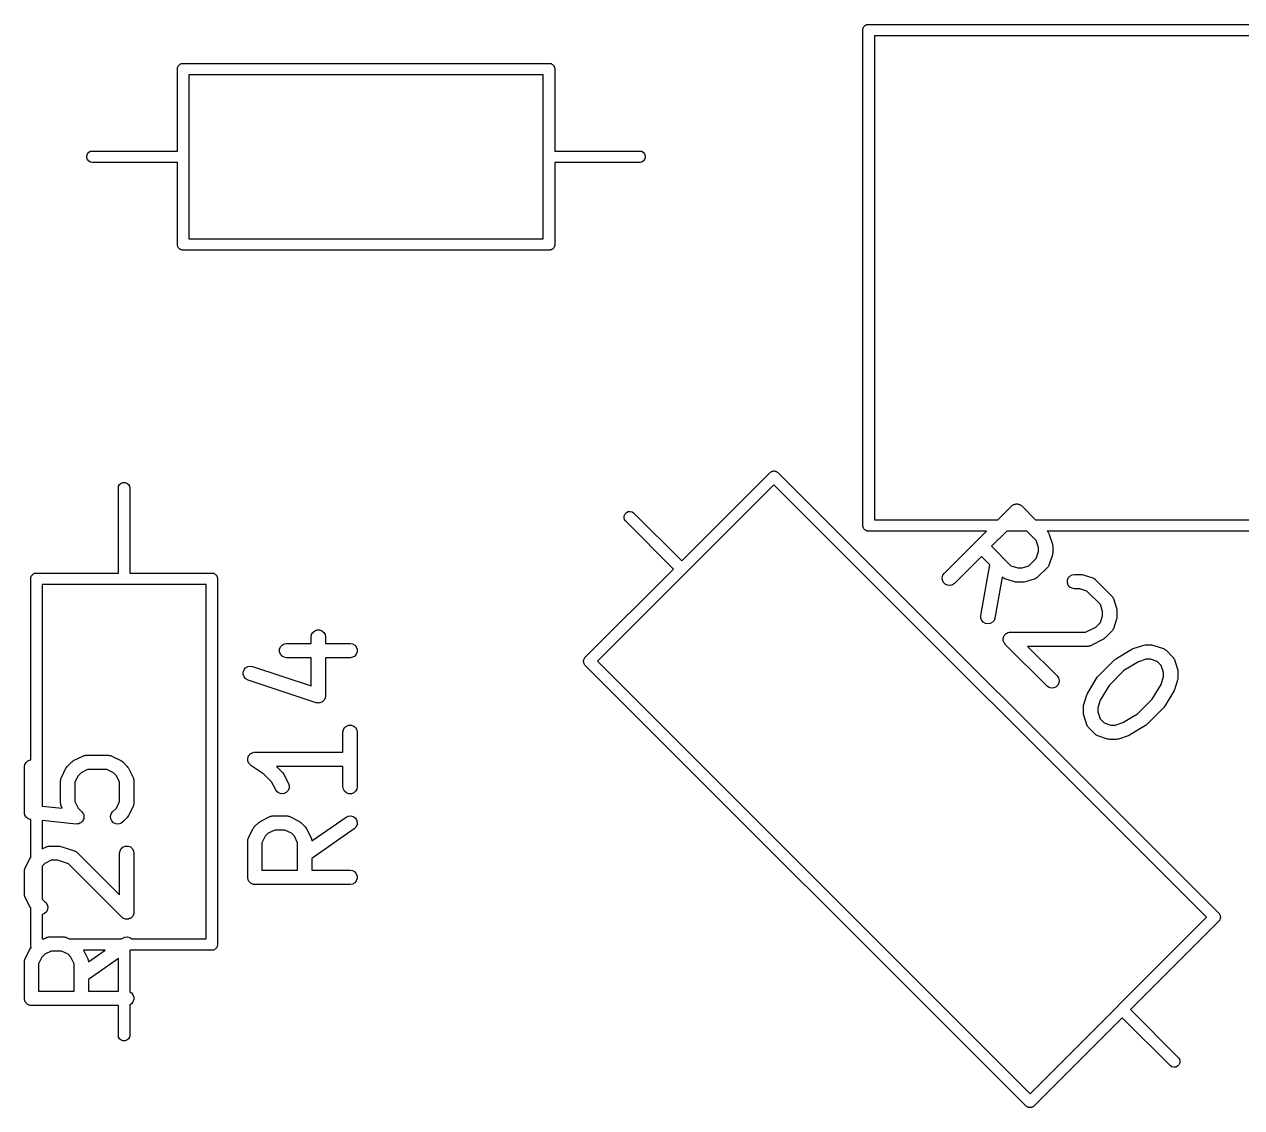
# Model space of a CAD drawing. Extents: x 18.9 to 106.1, y -88.7 to -15.4.
# Drawn here: x 40.61 to 53.38, y -79.83 to -68.46 of the extents above; entities that cross this region are included whole.
import ezdxf

# ---------------------------------------------------------------- set-up
doc = ezdxf.new("R2010")
doc.units = 0
doc.header["$MEASUREMENT"] = 0
doc.layers.add('BLACK', color=7, linetype='CONTINUOUS')

msp = doc.modelspace()

# ---------------------------------------------------------------- linework, layer by layer
at = {"layer": 'BLACK', "linetype": 'CONTINUOUS'}
for p, q in [((49.4274, -68.4774), (49.4308, -68.4733)), ((49.4308, -68.4733), (49.4355, -68.4707)), ((49.4355, -68.4707), (49.4395, -68.4672)), ((49.4395, -68.4672), (49.4445, -68.4654)), ((49.4445, -68.4654), (49.4492, -68.4627)), ((49.4492, -68.4627), (49.4544, -68.4618)), ((49.4544, -68.4618), (49.4594, -68.46)), ((49.4594, -68.46), (49.4647, -68.46)), ((49.4647, -68.46), (49.4648, -68.46)), ((49.4648, -68.46), (54.6152, -68.46)), ((49.41, -68.5094), (49.4118, -68.5044)), ((49.41, -68.5147), (49.41, -68.5094)), ((49.41, -68.5148), (49.41, -68.5147)), ((49.41, -73.7094), (49.41, -68.5148)), ((49.4118, -68.5044), (49.4127, -68.4992)), ((49.4127, -68.4992), (49.4154, -68.4945)), ((49.4154, -68.4945), (49.4172, -68.4895)), ((49.4172, -68.4895), (49.4207, -68.4855)), ((49.4207, -68.4855), (49.4233, -68.4808)), ((49.4233, -68.4808), (49.4274, -68.4774)), ((49.53, -68.58), (49.53, -73.66)), ((54.55, -68.58), (49.53, -68.58)), ((42.216, -68.9194), (42.2178, -68.9144)), ((42.216, -68.9247), (42.216, -68.9194)), ((42.216, -68.9248), (42.216, -68.9247)), ((42.216, -69.79), (42.216, -68.9248)), ((42.2178, -68.9144), (42.2187, -68.9092)), ((42.2187, -68.9092), (42.2214, -68.9045)), ((42.2214, -68.9045), (42.2232, -68.8995)), ((42.2232, -68.8995), (42.2267, -68.8955)), ((42.2267, -68.8955), (42.2293, -68.8908)), ((42.2293, -68.8908), (42.2334, -68.8874)), ((42.2334, -68.8874), (42.2368, -68.8833)), ((42.2368, -68.8833), (42.2415, -68.8807)), ((42.2415, -68.8807), (42.2455, -68.8772)), ((42.2455, -68.8772), (42.2505, -68.8754)), ((42.2505, -68.8754), (42.2552, -68.8727)), ((42.2552, -68.8727), (42.2604, -68.8718)), ((42.2604, -68.8718), (42.2654, -68.87)), ((42.2654, -68.87), (42.2707, -68.87)), ((42.2707, -68.87), (42.2708, -68.87)), ((42.2708, -68.87), (46.1212, -68.87)), ((46.1212, -68.87), (46.1213, -68.87)), ((46.1213, -68.87), (46.1266, -68.87)), ((46.1266, -68.87), (46.1316, -68.8718)), ((46.1316, -68.8718), (46.1368, -68.8727)), ((46.1368, -68.8727), (46.1415, -68.8754)), ((46.1415, -68.8754), (46.1465, -68.8772)), ((46.1465, -68.8772), (46.1505, -68.8807)), ((46.1505, -68.8807), (46.1552, -68.8833)), ((46.1552, -68.8833), (46.1586, -68.8874)), ((46.1586, -68.8874), (46.1627, -68.8908)), ((46.1627, -68.8908), (46.1653, -68.8955)), ((46.1653, -68.8955), (46.1688, -68.8995)), ((46.1688, -68.8995), (46.1706, -68.9045)), ((46.1706, -68.9045), (46.1733, -68.9092)), ((46.1733, -68.9092), (46.1742, -68.9144)), ((46.1742, -68.9144), (46.176, -68.9194)), ((46.176, -68.9194), (46.176, -68.9247)), ((46.176, -68.9247), (46.176, -68.9248)), ((46.176, -68.9248), (46.176, -69.79)), ((42.336, -68.99), (42.336, -70.71)), ((46.056, -68.99), (42.336, -68.99)), ((46.056, -70.71), (46.056, -68.99)), ((41.266, -69.8394), (41.2732, -69.8195)), ((41.266, -69.8606), (41.266, -69.8394)), ((41.2732, -69.8805), (41.266, -69.8606)), ((41.2732, -69.8195), (41.2868, -69.8033)), ((41.2868, -69.8967), (41.2732, -69.8805)), ((41.2868, -69.8033), (41.3052, -69.7927)), ((41.3052, -69.7927), (41.3208, -69.79)), ((41.3208, -69.79), (42.216, -69.79)), ((46.176, -69.79), (47.0712, -69.79)), ((47.0712, -69.79), (47.0868, -69.7927)), ((47.0868, -69.7927), (47.1052, -69.8033)), ((47.1052, -69.8033), (47.1188, -69.8195)), ((47.1188, -69.8805), (47.1052, -69.8967)), ((47.1188, -69.8195), (47.126, -69.8394)), ((47.126, -69.8606), (47.1188, -69.8805)), ((47.126, -69.8394), (47.126, -69.8606)), ((41.3052, -69.9073), (41.2868, -69.8967)), ((41.3208, -69.91), (41.3052, -69.9073)), ((42.216, -69.91), (41.3208, -69.91)), ((42.216, -70.7806), (42.216, -69.91)), ((47.0712, -69.91), (46.176, -69.91)), ((46.176, -69.91), (46.176, -70.7752)), ((47.0868, -69.9073), (47.0712, -69.91)), ((47.1052, -69.8967), (47.0868, -69.9073)), ((42.336, -70.71), (46.056, -70.71)), ((42.2178, -70.7856), (42.216, -70.7806)), ((42.2188, -70.7908), (42.2178, -70.7856)), ((42.2214, -70.7955), (42.2188, -70.7908)), ((42.2232, -70.8005), (42.2214, -70.7955)), ((42.2267, -70.8045), (42.2232, -70.8005)), ((42.2293, -70.8092), (42.2267, -70.8045)), ((42.2334, -70.8126), (42.2293, -70.8092)), ((42.2368, -70.8167), (42.2334, -70.8126)), ((42.2415, -70.8193), (42.2368, -70.8167)), ((42.2455, -70.8228), (42.2415, -70.8193)), ((42.2505, -70.8246), (42.2455, -70.8228)), ((42.2552, -70.8273), (42.2505, -70.8246)), ((42.2604, -70.8282), (42.2552, -70.8273)), ((42.2654, -70.83), (42.2604, -70.8282)), ((42.2707, -70.83), (42.2654, -70.83)), ((42.2708, -70.83), (42.2707, -70.83)), ((46.1212, -70.83), (42.2708, -70.83)), ((46.1213, -70.83), (46.1212, -70.83)), ((46.1266, -70.83), (46.1213, -70.83)), ((46.1316, -70.8282), (46.1266, -70.83)), ((46.1368, -70.8273), (46.1316, -70.8282)), ((46.1415, -70.8246), (46.1368, -70.8273)), ((46.1465, -70.8228), (46.1415, -70.8246)), ((46.1505, -70.8193), (46.1465, -70.8228)), ((46.1552, -70.8167), (46.1505, -70.8193)), ((46.1586, -70.8126), (46.1552, -70.8167)), ((46.1627, -70.8092), (46.1586, -70.8126)), ((46.1653, -70.8045), (46.1627, -70.8092)), ((46.1688, -70.8005), (46.1653, -70.8045)), ((46.1706, -70.7955), (46.1688, -70.8005)), ((46.1733, -70.7908), (46.1706, -70.7955)), ((46.1742, -70.7856), (46.1733, -70.7908)), ((46.176, -70.7806), (46.1742, -70.7856)), ((46.176, -70.7752), (46.176, -70.7753)), ((46.176, -70.7753), (46.176, -70.7806)), ((47.5079, -74.093), (48.4379, -73.163)), ((48.4379, -73.163), (48.4417, -73.1592)), ((48.4379, -73.163), (48.4379, -73.163)), ((48.4417, -73.1592), (48.4465, -73.157)), ((48.4465, -73.157), (48.4509, -73.1539)), ((48.4509, -73.1539), (48.456, -73.1525)), ((48.456, -73.1525), (48.4608, -73.1503)), ((48.4608, -73.1503), (48.4661, -73.1498)), ((48.4661, -73.1498), (48.4713, -73.1484)), ((48.4713, -73.1484), (48.4766, -73.1489)), ((48.4766, -73.1489), (48.4819, -73.1484)), ((48.4819, -73.1484), (48.4871, -73.1498)), ((48.4871, -73.1498), (48.4924, -73.1503)), ((48.4924, -73.1503), (48.4972, -73.1525)), ((48.4972, -73.1525), (48.5023, -73.1539)), ((48.5023, -73.1539), (48.5067, -73.157)), ((48.5067, -73.157), (48.5115, -73.1592)), ((48.5115, -73.1592), (48.5153, -73.163)), ((48.5153, -73.163), (53.1472, -77.7949)), ((41.596, -73.3248), (41.5987, -73.3092)), ((41.596, -74.22), (41.596, -73.3248)), ((41.5987, -73.3092), (41.6093, -73.2908)), ((41.6093, -73.2908), (41.6255, -73.2772)), ((41.6255, -73.2772), (41.6454, -73.27)), ((41.6454, -73.27), (41.6666, -73.27)), ((41.6666, -73.27), (41.6865, -73.2772)), ((41.6865, -73.2772), (41.7027, -73.2908)), ((41.7027, -73.2908), (41.7133, -73.3092)), ((41.7133, -73.3092), (41.716, -73.3248)), ((41.716, -73.3248), (41.716, -74.22)), ((48.4766, -73.294), (46.624, -75.1466)), ((53.0162, -77.8336), (48.4766, -73.294)), ((46.9135, -73.5984), (46.9284, -73.5835)), ((46.9284, -73.5835), (46.9476, -73.5745)), ((46.9476, -73.5745), (46.9687, -73.5727)), ((46.9687, -73.5727), (46.9891, -73.5782)), ((46.9891, -73.5782), (47.0021, -73.5873)), ((50.8269, -73.66), (50.9715, -73.5154)), ((50.9715, -73.5154), (50.9769, -73.5116)), ((50.9769, -73.5116), (50.9815, -73.507)), ((50.9815, -73.507), (50.9875, -73.5042)), ((50.9875, -73.5042), (50.9928, -73.5004)), ((50.9928, -73.5004), (50.9992, -73.4987)), ((50.9992, -73.4987), (51.0051, -73.496)), ((51.0051, -73.496), (51.0117, -73.4954)), ((51.0117, -73.4954), (51.018, -73.4937)), ((51.018, -73.4937), (51.0245, -73.4943)), ((51.0245, -73.4943), (51.0311, -73.4937)), ((51.0311, -73.4937), (51.0374, -73.4954)), ((51.0374, -73.4954), (51.044, -73.496)), ((51.044, -73.496), (51.0499, -73.4987)), ((51.0499, -73.4987), (51.0562, -73.5004)), ((51.0562, -73.5004), (51.0616, -73.5042)), ((51.0616, -73.5042), (51.0676, -73.507)), ((51.0676, -73.507), (51.0722, -73.5116)), ((51.0722, -73.5116), (51.0776, -73.5154)), ((51.0776, -73.5154), (51.2222, -73.66)), ((46.9027, -73.6387), (46.9045, -73.6176)), ((46.9082, -73.6591), (46.9027, -73.6387)), ((46.9045, -73.6176), (46.9135, -73.5984)), ((46.9173, -73.6721), (46.9082, -73.6591)), ((47.423, -74.1779), (46.9173, -73.6721)), ((47.0021, -73.5873), (47.5079, -74.093)), ((49.41, -73.7306), (49.41, -73.7094)), ((49.53, -73.66), (50.8269, -73.66)), ((51.2222, -73.66), (57.15, -73.66)), ((49.4118, -73.7356), (49.41, -73.7306)), ((49.4127, -73.7408), (49.4118, -73.7356)), ((49.4154, -73.7454), (49.4127, -73.7408)), ((49.4172, -73.7505), (49.4154, -73.7454)), ((49.4207, -73.7545), (49.4172, -73.7505)), ((49.4233, -73.7592), (49.4207, -73.7545)), ((49.4274, -73.7626), (49.4233, -73.7592)), ((49.4308, -73.7667), (49.4274, -73.7626)), ((49.4355, -73.7693), (49.4308, -73.7667)), ((49.4395, -73.7728), (49.4355, -73.7693)), ((49.4445, -73.7746), (49.4395, -73.7728)), ((49.4492, -73.7773), (49.4445, -73.7746)), ((49.4544, -73.7782), (49.4492, -73.7773)), ((49.4594, -73.78), (49.4544, -73.7782)), ((49.4647, -73.78), (49.4594, -73.78)), ((49.4648, -73.78), (49.4647, -73.78)), ((50.7069, -73.78), (49.4648, -73.78)), ((50.2644, -74.2225), (50.7069, -73.78)), ((50.919, -73.78), (50.7602, -73.9388)), ((51.1301, -73.78), (50.919, -73.78)), ((51.2284, -73.8783), (51.1301, -73.78)), ((57.2152, -73.78), (51.3422, -73.78)), ((51.3422, -73.78), (51.3469, -73.7847)), ((51.3469, -73.7847), (51.3494, -73.7883)), ((51.3494, -73.7883), (51.3527, -73.7912)), ((51.3527, -73.7912), (51.3568, -73.7989)), ((51.3568, -73.7989), (51.3619, -73.8061)), ((51.3619, -73.8061), (51.363, -73.8103)), ((51.363, -73.8103), (51.3651, -73.8141)), ((51.3651, -73.8141), (51.3987, -73.9151)), ((50.7602, -73.9388), (50.964, -74.1426)), ((51.2526, -73.951), (51.2284, -73.8783)), ((51.2526, -73.994), (51.2526, -73.951)), ((51.3987, -73.9151), (51.4005, -73.927)), ((51.4005, -73.927), (51.4026, -73.9388)), ((51.4026, -73.9388), (51.4026, -74.0061)), ((50.6542, -74.0449), (50.3705, -74.3285)), ((50.7419, -74.1326), (50.6542, -74.0449)), ((51.1524, -74.1426), (51.2284, -74.0666)), ((51.2284, -74.0666), (51.2526, -73.994)), ((51.3987, -74.0299), (51.3651, -74.1309)), ((51.4005, -74.018), (51.3987, -74.0299)), ((51.4026, -74.0061), (51.4005, -74.018)), ((40.7105, -74.2254), (40.7152, -74.2227)), ((40.7152, -74.2227), (40.7204, -74.2218)), ((40.7204, -74.2218), (40.7254, -74.22)), ((40.7254, -74.22), (40.7307, -74.22)), ((40.7307, -74.22), (40.7308, -74.22)), ((40.7308, -74.22), (41.596, -74.22)), ((41.716, -74.22), (42.5812, -74.22)), ((42.5812, -74.22), (42.5813, -74.22)), ((42.5813, -74.22), (42.5866, -74.22)), ((42.5866, -74.22), (42.5916, -74.2218)), ((42.5916, -74.2218), (42.5968, -74.2227)), ((42.5968, -74.2227), (42.6015, -74.2254)), ((46.493, -75.1079), (47.423, -74.1779)), ((50.2495, -74.2438), (50.2644, -74.2225)), ((50.6476, -74.6665), (50.7419, -74.1326)), ((50.964, -74.1426), (51.0367, -74.1668)), ((51.0367, -74.1668), (51.0797, -74.1668)), ((51.0797, -74.1668), (51.1524, -74.1426)), ((51.3469, -74.1602), (51.2459, -74.2612)), ((51.3494, -74.1566), (51.3469, -74.1602)), ((51.3527, -74.1538), (51.3494, -74.1566)), ((51.3568, -74.1461), (51.3527, -74.1538)), ((51.3619, -74.1388), (51.3568, -74.1461)), ((51.363, -74.1347), (51.3619, -74.1388)), ((51.3651, -74.1309), (51.363, -74.1347)), ((40.676, -74.2694), (40.6778, -74.2644)), ((40.676, -74.2747), (40.676, -74.2694)), ((40.676, -74.2748), (40.676, -74.2747)), ((40.676, -76.1819), (40.676, -74.2748)), ((40.6778, -74.2644), (40.6787, -74.2592)), ((40.6787, -74.2592), (40.6814, -74.2545)), ((40.6814, -74.2545), (40.6832, -74.2495)), ((40.6832, -74.2495), (40.6867, -74.2455)), ((40.6867, -74.2455), (40.6893, -74.2408)), ((40.6893, -74.2408), (40.6934, -74.2374)), ((40.6934, -74.2374), (40.6968, -74.2333)), ((40.6968, -74.2333), (40.7015, -74.2307)), ((40.7015, -74.2307), (40.7055, -74.2272)), ((40.7055, -74.2272), (40.7105, -74.2254)), ((40.796, -74.34), (40.796, -76.6677)), ((42.516, -74.34), (40.796, -74.34)), ((42.516, -78.06), (42.516, -74.34)), ((42.6015, -74.2254), (42.6065, -74.2272)), ((42.6065, -74.2272), (42.6105, -74.2307)), ((42.6105, -74.2307), (42.6152, -74.2333)), ((42.6152, -74.2333), (42.6186, -74.2374)), ((42.6186, -74.2374), (42.6227, -74.2408)), ((42.6227, -74.2408), (42.6253, -74.2455)), ((42.6253, -74.2455), (42.6288, -74.2495)), ((42.6288, -74.2495), (42.6306, -74.2545)), ((42.6306, -74.2545), (42.6333, -74.2592)), ((42.6333, -74.2592), (42.6342, -74.2644)), ((42.6342, -74.2644), (42.636, -74.2694)), ((42.636, -74.2694), (42.636, -74.2747)), ((42.636, -74.2747), (42.636, -74.2748)), ((42.636, -74.2748), (42.636, -78.1252)), ((50.2427, -74.269), (50.2495, -74.2438)), ((50.245, -74.2949), (50.2427, -74.269)), ((50.256, -74.3185), (50.245, -74.2949)), ((50.2744, -74.3369), (50.256, -74.3185)), ((50.298, -74.348), (50.2744, -74.3369)), ((50.324, -74.3502), (50.298, -74.348)), ((50.3491, -74.3435), (50.324, -74.3502)), ((50.3705, -74.3285), (50.3491, -74.3435)), ((50.8714, -74.2618), (50.7954, -74.6926)), ((50.874, -74.2637), (50.8714, -74.2618)), ((50.8769, -74.2669), (50.874, -74.2637)), ((50.8846, -74.2711), (50.8769, -74.2669)), ((50.8918, -74.2761), (50.8846, -74.2711)), ((50.896, -74.2773), (50.8918, -74.2761)), ((50.8998, -74.2793), (50.896, -74.2773)), ((51.0008, -74.313), (50.8998, -74.2793)), ((51.0127, -74.3148), (51.0008, -74.313)), ((51.0245, -74.3168), (51.0127, -74.3148)), ((51.0919, -74.3168), (51.0245, -74.3168)), ((51.1037, -74.3148), (51.0919, -74.3168)), ((51.1156, -74.313), (51.1037, -74.3148)), ((51.2166, -74.2793), (51.1156, -74.313)), ((51.2204, -74.2773), (51.2166, -74.2793)), ((51.2246, -74.2761), (51.2204, -74.2773)), ((51.2318, -74.2711), (51.2246, -74.2761)), ((51.2395, -74.2669), (51.2318, -74.2711)), ((51.2424, -74.2637), (51.2395, -74.2669)), ((51.2459, -74.2612), (51.2424, -74.2637)), ((51.5568, -74.2962), (51.5657, -74.2717)), ((51.5568, -74.3222), (51.5568, -74.2962)), ((51.5657, -74.3467), (51.5568, -74.3222)), ((51.5657, -74.2717), (51.5824, -74.2517)), ((51.5824, -74.3666), (51.5657, -74.3467)), ((51.5824, -74.2517), (51.605, -74.2387)), ((51.605, -74.2387), (51.6306, -74.2342)), ((51.6306, -74.2342), (51.698, -74.2342)), ((51.698, -74.2342), (51.7098, -74.2363)), ((51.7098, -74.2363), (51.7217, -74.238)), ((51.7217, -74.238), (51.8227, -74.2717)), ((51.8227, -74.2717), (51.8265, -74.2738)), ((51.8265, -74.2738), (51.8307, -74.2749)), ((51.8307, -74.2749), (51.8379, -74.2799)), ((51.8379, -74.2799), (51.8456, -74.2841)), ((51.8456, -74.2841), (51.8485, -74.2873)), ((51.8485, -74.2873), (51.852, -74.2898)), ((51.852, -74.2898), (52.0204, -74.4582)), ((51.605, -74.3797), (51.5824, -74.3666)), ((51.6306, -74.3842), (51.605, -74.3797)), ((51.6858, -74.3842), (51.6306, -74.3842)), ((51.7585, -74.4084), (51.6858, -74.3842)), ((51.9018, -74.5517), (51.7585, -74.4084)), ((52.0204, -74.4582), (52.0229, -74.4617)), ((52.0229, -74.4617), (52.0261, -74.4646)), ((52.0261, -74.4646), (52.0303, -74.4723)), ((52.0303, -74.4723), (52.0353, -74.4795)), ((52.0353, -74.4795), (52.0364, -74.4837)), ((51.926, -74.6244), (51.9018, -74.5517)), ((52.0364, -74.4837), (52.0385, -74.4875)), ((52.0385, -74.4875), (52.0722, -74.5885)), ((52.0722, -74.5885), (52.0739, -74.6004)), ((52.0739, -74.6004), (52.076, -74.6122)), ((50.6476, -74.6926), (50.6476, -74.6665)), ((50.6565, -74.7171), (50.6476, -74.6926)), ((50.6733, -74.737), (50.6565, -74.7171)), ((50.7864, -74.7171), (50.7697, -74.737)), ((50.7954, -74.6926), (50.7864, -74.7171)), ((51.9018, -74.7401), (51.926, -74.6674)), ((51.926, -74.6674), (51.926, -74.6244)), ((52.0722, -74.7033), (52.0385, -74.8043)), ((52.0739, -74.6914), (52.0722, -74.7033)), ((52.076, -74.6796), (52.0739, -74.6914)), ((52.076, -74.6122), (52.076, -74.6796)), ((43.6246, -74.8648), (43.6376, -74.8423)), ((43.6376, -74.8423), (43.6575, -74.8255)), ((43.6575, -74.8255), (43.682, -74.8166)), ((43.682, -74.8166), (43.7081, -74.8166)), ((43.7081, -74.8166), (43.7325, -74.8255)), ((43.7325, -74.8255), (43.7525, -74.8423)), ((43.7525, -74.8423), (43.7655, -74.8648)), ((50.6958, -74.75), (50.6733, -74.737)), ((50.7215, -74.7546), (50.6958, -74.75)), ((50.7471, -74.7501), (50.7215, -74.7546)), ((50.7697, -74.737), (50.7471, -74.7501)), ((50.9027, -74.8653), (50.909, -74.8578)), ((50.909, -74.8578), (50.9118, -74.8562)), ((50.9118, -74.8562), (50.9142, -74.8538)), ((50.9142, -74.8538), (50.9231, -74.8497)), ((50.9231, -74.8497), (50.9315, -74.8448)), ((50.9315, -74.8448), (50.9348, -74.8442)), ((50.9348, -74.8442), (50.9378, -74.8428)), ((50.9378, -74.8428), (50.9475, -74.842)), ((50.9475, -74.842), (50.9572, -74.8403)), ((50.9572, -74.8403), (51.7476, -74.8403)), ((51.7476, -74.8403), (51.8556, -74.7863)), ((51.8556, -74.7863), (51.9018, -74.7401)), ((52.0204, -74.8336), (51.953, -74.901)), ((52.0229, -74.8301), (52.0204, -74.8336)), ((52.0261, -74.8272), (52.0229, -74.8301)), ((52.0303, -74.8195), (52.0261, -74.8272)), ((52.0353, -74.8123), (52.0303, -74.8195)), ((52.0364, -74.8081), (52.0353, -74.8123)), ((52.0385, -74.8043), (52.0364, -74.8081)), ((43.2968, -74.9958), (43.3135, -74.9759)), ((43.3135, -74.9759), (43.3361, -74.9629)), ((43.3361, -74.9629), (43.3617, -74.9583)), ((43.3617, -74.9583), (43.62, -74.9583)), ((43.62, -74.8905), (43.6246, -74.8648)), ((43.62, -74.9583), (43.62, -74.8905)), ((43.7655, -74.8648), (43.77, -74.8905)), ((43.77, -74.8905), (43.77, -74.9583)), ((43.77, -74.9583), (44.0284, -74.9583)), ((44.0284, -74.9583), (44.054, -74.9629)), ((44.054, -74.9629), (44.0766, -74.9759)), ((44.0766, -74.9759), (44.0933, -74.9958)), ((50.8825, -74.9218), (50.8833, -74.9121)), ((50.8833, -74.925), (50.8825, -74.9218)), ((50.8833, -74.9022), (50.8845, -74.8991)), ((50.8833, -74.9121), (50.8833, -74.9022)), ((50.8833, -74.9283), (50.8833, -74.925)), ((50.8867, -74.9375), (50.8833, -74.9283)), ((50.8845, -74.8991), (50.8848, -74.8959)), ((50.8848, -74.8959), (50.8889, -74.887)), ((50.8892, -74.947), (50.8867, -74.9375)), ((50.8889, -74.887), (50.8922, -74.8778)), ((50.8911, -74.9497), (50.8892, -74.947)), ((50.8922, -74.9528), (50.8911, -74.9497)), ((50.8922, -74.8778), (50.8944, -74.8752)), ((50.8985, -74.9603), (50.8922, -74.9528)), ((50.8944, -74.8752), (50.8958, -74.8723)), ((50.8958, -74.8723), (50.9027, -74.8653)), ((50.9042, -74.9683), (50.8985, -74.9603)), ((51.3419, -75.406), (50.9042, -74.9683)), ((51.7653, -74.9903), (51.1383, -74.9903)), ((51.1383, -74.9903), (51.448, -75.3)), ((51.7696, -74.9895), (51.7653, -74.9903)), ((51.7739, -74.9898), (51.7696, -74.9895)), ((51.7823, -74.9873), (51.7739, -74.9898)), ((51.791, -74.9858), (51.7823, -74.9873)), ((51.7947, -74.9836), (51.791, -74.9858)), ((51.7989, -74.9824), (51.7947, -74.9836)), ((51.9335, -74.915), (51.7989, -74.9824)), ((51.9432, -74.9079), (51.9335, -74.915)), ((51.953, -74.901), (51.9432, -74.9079)), ((52.2467, -75.0125), (52.3477, -74.9788)), ((52.3477, -74.9788), (52.3596, -74.977)), ((52.3596, -74.977), (52.3714, -74.975)), ((52.3714, -74.975), (52.4388, -74.975)), ((52.4388, -74.975), (52.4506, -74.977)), ((52.4506, -74.977), (52.4625, -74.9788)), ((52.4625, -74.9788), (52.5635, -75.0125)), ((43.2879, -75.0203), (43.2968, -74.9958)), ((43.2879, -75.0464), (43.2879, -75.0203)), ((43.2968, -75.0708), (43.2879, -75.0464)), ((43.3135, -75.0908), (43.2968, -75.0708)), ((43.3361, -75.1038), (43.3135, -75.0908)), ((43.3617, -75.1083), (43.3361, -75.1038)), ((43.62, -75.1083), (43.3617, -75.1083)), ((43.62, -75.4055), (43.62, -75.1083)), ((44.0284, -75.1083), (43.77, -75.1083)), ((43.77, -75.1083), (43.77, -75.5095)), ((44.054, -75.1038), (44.0284, -75.1083)), ((44.0766, -75.0908), (44.054, -75.1038)), ((44.0933, -75.0708), (44.0766, -75.0908)), ((44.0933, -74.9958), (44.1022, -75.0203)), ((44.1022, -75.0464), (44.0933, -75.0708)), ((44.1022, -75.0203), (44.1022, -75.0464)), ((46.4839, -75.1209), (46.487, -75.1165)), ((46.487, -75.1165), (46.4892, -75.1117)), ((46.4892, -75.1117), (46.493, -75.1079)), ((46.493, -75.1079), (46.493, -75.1079)), ((52.0634, -75.1203), (52.2318, -75.0193)), ((52.2318, -75.0193), (52.2395, -75.0164)), ((52.2395, -75.0164), (52.2467, -75.0125)), ((52.5635, -75.0125), (52.5673, -75.0145)), ((52.5673, -75.0145), (52.5715, -75.0157)), ((52.5715, -75.0157), (52.5787, -75.0207)), ((52.5787, -75.0207), (52.5864, -75.0249)), ((52.5864, -75.0249), (52.5893, -75.0281)), ((52.5893, -75.0281), (52.5928, -75.0306)), ((52.5928, -75.0306), (52.6601, -75.0979)), ((52.6601, -75.0979), (52.6626, -75.1015)), ((52.6626, -75.1015), (52.6659, -75.1044)), ((52.6659, -75.1044), (52.67, -75.1121)), ((52.67, -75.1121), (52.6751, -75.1193)), ((42.9066, -75.2604), (42.9148, -75.2357)), ((42.9148, -75.2357), (42.931, -75.2153)), ((42.931, -75.2153), (42.9532, -75.2017)), ((42.9532, -75.2017), (42.9787, -75.1965)), ((42.9787, -75.1965), (43.0045, -75.2003)), ((43.0045, -75.2003), (43.62, -75.4055)), ((46.4784, -75.1413), (46.4798, -75.1361)), ((46.4789, -75.1466), (46.4784, -75.1413)), ((46.4784, -75.1519), (46.4789, -75.1466)), ((46.4798, -75.1571), (46.4784, -75.1519)), ((46.4798, -75.1361), (46.4803, -75.1308)), ((46.4803, -75.1624), (46.4798, -75.1571)), ((46.4803, -75.1308), (46.4825, -75.126)), ((46.4825, -75.1672), (46.4803, -75.1624)), ((46.4825, -75.126), (46.4839, -75.1209)), ((46.4839, -75.1723), (46.4825, -75.1672)), ((46.487, -75.1767), (46.4839, -75.1723)), ((46.4892, -75.1815), (46.487, -75.1767)), ((46.493, -75.1853), (46.4892, -75.1815)), ((51.1249, -79.8172), (46.493, -75.1853)), ((46.493, -75.1853), (46.493, -75.1853)), ((46.624, -75.1466), (51.1636, -79.6862)), ((51.8806, -75.3), (52.049, -75.1316)), ((52.1485, -75.2442), (51.9932, -75.3995)), ((52.049, -75.1316), (52.0565, -75.1264)), ((52.0565, -75.1264), (52.0634, -75.1203)), ((52.3019, -75.1522), (52.1485, -75.2442)), ((52.3836, -75.125), (52.3019, -75.1522)), ((52.4266, -75.125), (52.3836, -75.125)), ((52.4993, -75.1492), (52.4266, -75.125)), ((52.5416, -75.1915), (52.4993, -75.1492)), ((52.5658, -75.2642), (52.5416, -75.1915)), ((52.6751, -75.1193), (52.6762, -75.1235)), ((52.6762, -75.1235), (52.6783, -75.1273)), ((52.6783, -75.1273), (52.7119, -75.2283)), ((52.7119, -75.2283), (52.7137, -75.2402)), ((52.7137, -75.2402), (52.7158, -75.252)), ((42.9073, -75.2865), (42.9066, -75.2604)), ((42.9169, -75.3107), (42.9073, -75.2865)), ((42.9341, -75.3302), (42.9169, -75.3107)), ((42.957, -75.3426), (42.9341, -75.3302)), ((43.6713, -75.5807), (42.957, -75.3426)), ((51.448, -75.3), (51.4629, -75.3213)), ((51.4674, -75.3724), (51.4564, -75.396)), ((51.4629, -75.3213), (51.4696, -75.3465)), ((51.4696, -75.3465), (51.4674, -75.3724)), ((51.7684, -75.4828), (51.8694, -75.3144)), ((51.8694, -75.3144), (51.8754, -75.3075)), ((51.8754, -75.3075), (51.8806, -75.3)), ((52.5386, -75.3888), (52.5658, -75.3072)), ((52.5658, -75.3072), (52.5658, -75.2642)), ((52.7119, -75.3431), (52.6783, -75.4441)), ((52.7137, -75.3312), (52.7119, -75.3431)), ((52.7158, -75.3193), (52.7137, -75.3312)), ((52.7158, -75.252), (52.7158, -75.3193)), ((51.3632, -75.421), (51.3419, -75.406)), ((51.3884, -75.4277), (51.3632, -75.421)), ((51.4143, -75.4255), (51.3884, -75.4277)), ((51.4379, -75.4144), (51.4143, -75.4255)), ((51.4564, -75.396), (51.4379, -75.4144)), ((51.7278, -75.5987), (51.7615, -75.4976)), ((51.7615, -75.4976), (51.7654, -75.4904)), ((51.7654, -75.4904), (51.7684, -75.4828)), ((51.9932, -75.3995), (51.9012, -75.5529)), ((52.4465, -75.5422), (52.5386, -75.3888)), ((52.6714, -75.4589), (52.5704, -75.6273)), ((52.6744, -75.4513), (52.6714, -75.4589)), ((52.6783, -75.4441), (52.6744, -75.4513)), ((43.6768, -75.5815), (43.6713, -75.5807)), ((43.682, -75.5834), (43.6768, -75.5815)), ((43.6896, -75.5834), (43.682, -75.5834)), ((43.6971, -75.5845), (43.6896, -75.5834)), ((43.7025, -75.5834), (43.6971, -75.5845)), ((43.7081, -75.5834), (43.7025, -75.5834)), ((43.7152, -75.5808), (43.7081, -75.5834)), ((43.7226, -75.5793), (43.7152, -75.5808)), ((43.7273, -75.5764), (43.7226, -75.5793)), ((43.7325, -75.5745), (43.7273, -75.5764)), ((43.7384, -75.5696), (43.7325, -75.5745)), ((43.7448, -75.5656), (43.7384, -75.5696)), ((43.7483, -75.5613), (43.7448, -75.5656)), ((43.7525, -75.5577), (43.7483, -75.5613)), ((43.7563, -75.5512), (43.7525, -75.5577)), ((43.761, -75.5452), (43.7563, -75.5512)), ((43.7628, -75.54), (43.761, -75.5452)), ((43.7655, -75.5352), (43.7628, -75.54)), ((43.7668, -75.5277), (43.7655, -75.5352)), ((43.7692, -75.5205), (43.7668, -75.5277)), ((43.77, -75.5095), (43.7691, -75.515)), ((43.7691, -75.515), (43.7692, -75.5205)), ((51.724, -75.6224), (51.7261, -75.6105)), ((51.724, -75.6897), (51.724, -75.6224)), ((51.7261, -75.6105), (51.7278, -75.5987)), ((51.9012, -75.5529), (51.874, -75.6346)), ((52.2912, -75.6975), (52.4465, -75.5422)), ((52.5704, -75.6273), (52.5644, -75.6342)), ((51.7261, -75.7016), (51.724, -75.6897)), ((51.7278, -75.7134), (51.7261, -75.7016)), ((51.7615, -75.8145), (51.7278, -75.7134)), ((51.874, -75.6346), (51.874, -75.6776)), ((51.874, -75.6776), (51.8982, -75.7502)), ((51.8982, -75.7502), (51.9405, -75.7925)), ((52.1379, -75.7895), (52.2912, -75.6975)), ((52.5591, -75.6417), (52.3908, -75.8101)), ((52.5644, -75.6342), (52.5591, -75.6417)), ((43.9534, -75.8905), (43.9579, -75.8648)), ((43.9579, -75.8648), (43.9709, -75.8423)), ((43.9709, -75.8423), (43.9909, -75.8255)), ((43.9909, -75.8255), (44.0154, -75.8166)), ((44.0154, -75.8166), (44.0414, -75.8166)), ((44.0414, -75.8166), (44.0659, -75.8255)), ((44.0659, -75.8255), (44.0858, -75.8423)), ((44.0858, -75.8423), (44.0989, -75.8648)), ((44.0989, -75.8648), (44.1034, -75.8905)), ((51.7636, -75.8183), (51.7615, -75.8145)), ((51.7647, -75.8224), (51.7636, -75.8183)), ((51.7697, -75.8296), (51.7647, -75.8224)), ((51.7739, -75.8374), (51.7697, -75.8296)), ((51.7771, -75.8402), (51.7739, -75.8374)), ((51.7796, -75.8438), (51.7771, -75.8402)), ((51.847, -75.9111), (51.7796, -75.8438)), ((51.9405, -75.7925), (52.0132, -75.8168)), ((52.0132, -75.8168), (52.0562, -75.8168)), ((52.0562, -75.8168), (52.1379, -75.7895)), ((52.3763, -75.8214), (52.208, -75.9224)), ((52.3833, -75.8154), (52.3763, -75.8214)), ((52.3908, -75.8101), (52.3833, -75.8154)), ((43.9534, -76.1012), (43.9534, -75.8905)), ((44.1034, -75.8905), (44.1034, -76.4619)), ((51.8505, -75.9136), (51.847, -75.9111)), ((51.8534, -75.9168), (51.8505, -75.9136)), ((51.8611, -75.921), (51.8534, -75.9168)), ((51.8683, -75.9261), (51.8611, -75.921)), ((51.8725, -75.9272), (51.8683, -75.9261)), ((51.8763, -75.9292), (51.8725, -75.9272)), ((51.9773, -75.9629), (51.8763, -75.9292)), ((51.9892, -75.9647), (51.9773, -75.9629)), ((52.001, -75.9668), (51.9892, -75.9647)), ((52.0684, -75.9668), (52.001, -75.9668)), ((52.0802, -75.9647), (52.0684, -75.9668)), ((52.0921, -75.9629), (52.0802, -75.9647)), ((52.1931, -75.9292), (52.0921, -75.9629)), ((52.2003, -75.9253), (52.1931, -75.9292)), ((52.208, -75.9224), (52.2003, -75.9253)), ((41.2223, -76.141), (41.2264, -76.1398)), ((41.2264, -76.1398), (41.2302, -76.1376)), ((41.2302, -76.1376), (41.2388, -76.1361)), ((41.2388, -76.1361), (41.2472, -76.1336)), ((41.2472, -76.1336), (41.2515, -76.1338)), ((41.2515, -76.1338), (41.2558, -76.1331)), ((41.2558, -76.1331), (41.4939, -76.1331)), ((41.4939, -76.1331), (41.4982, -76.1338)), ((41.4982, -76.1338), (41.5025, -76.1336)), ((41.5025, -76.1336), (41.5109, -76.1361)), ((41.5109, -76.1361), (41.5196, -76.1376)), ((41.5196, -76.1376), (41.5233, -76.1398)), ((41.5233, -76.1398), (41.5274, -76.141)), ((42.962, -76.1426), (42.9634, -76.1387)), ((42.9634, -76.1387), (42.9692, -76.1318)), ((42.9692, -76.1318), (42.9741, -76.1244)), ((42.9741, -76.1244), (42.9775, -76.1219)), ((42.9775, -76.1219), (42.9802, -76.1187)), ((42.9802, -76.1187), (42.9879, -76.1143)), ((42.9879, -76.1143), (42.9951, -76.109)), ((42.9951, -76.109), (42.9991, -76.1078)), ((42.9991, -76.1078), (43.0027, -76.1057)), ((43.0027, -76.1057), (43.0115, -76.1042)), ((43.0115, -76.1042), (43.0201, -76.1016)), ((43.0201, -76.1016), (43.0243, -76.1019)), ((43.0243, -76.1019), (43.0284, -76.1012)), ((43.0284, -76.1012), (43.9534, -76.1012)), ((40.6094, -76.2557), (40.6139, -76.2301)), ((40.6094, -76.7319), (40.6094, -76.2557)), ((40.6139, -76.2301), (40.6269, -76.2075)), ((40.6269, -76.2075), (40.6469, -76.1908)), ((40.6469, -76.1908), (40.6714, -76.1819)), ((40.6714, -76.1819), (40.676, -76.1819)), ((41.0459, -76.2698), (41.053, -76.2601)), ((41.053, -76.2601), (41.0599, -76.2503)), ((41.0599, -76.2503), (41.1075, -76.2027)), ((41.1075, -76.2027), (41.1174, -76.1958)), ((41.1174, -76.1958), (41.127, -76.1886)), ((41.127, -76.1886), (41.2223, -76.141)), ((41.5274, -76.141), (41.6227, -76.1886)), ((41.6227, -76.1886), (41.6323, -76.1958)), ((41.6323, -76.1958), (41.6422, -76.2027)), ((41.6422, -76.2027), (41.6898, -76.2503)), ((41.6898, -76.2503), (41.6967, -76.2601)), ((41.6967, -76.2601), (41.7038, -76.2698)), ((42.9535, -76.1714), (42.9545, -76.1673)), ((42.9545, -76.1803), (42.9535, -76.1714)), ((42.9545, -76.1632), (42.9576, -76.1548)), ((42.9545, -76.1673), (42.9545, -76.1632)), ((42.9545, -76.1892), (42.9545, -76.1803)), ((42.9559, -76.1931), (42.9545, -76.1892)), ((42.9564, -76.1973), (42.9559, -76.1931)), ((42.9604, -76.2053), (42.9564, -76.1973)), ((42.9576, -76.1548), (42.9597, -76.1461)), ((42.9597, -76.1461), (42.962, -76.1426)), ((42.9634, -76.2137), (42.9604, -76.2053)), ((42.9661, -76.2169), (42.9634, -76.2137)), ((42.9679, -76.2206), (42.9661, -76.2169)), ((42.9744, -76.2268), (42.9679, -76.2206)), ((42.9802, -76.2336), (42.9744, -76.2268)), ((42.9838, -76.2357), (42.9802, -76.2336)), ((42.9868, -76.2386), (42.9838, -76.2357)), ((43.1235, -76.3297), (42.9868, -76.2386)), ((43.9534, -76.2512), (43.2571, -76.2512)), ((43.2571, -76.2512), (43.3195, -76.3136)), ((43.9534, -76.4619), (43.9534, -76.2512)), ((40.9903, -76.3986), (40.9911, -76.3943)), ((40.9908, -76.39), (40.9933, -76.3816)), ((40.9911, -76.3943), (40.9908, -76.39)), ((40.9933, -76.3816), (40.9949, -76.3729)), ((40.9949, -76.3729), (40.997, -76.3692)), ((40.997, -76.3692), (40.9983, -76.365)), ((40.9983, -76.365), (41.0459, -76.2698)), ((41.1746, -76.3478), (41.1403, -76.4163)), ((41.205, -76.3174), (41.1746, -76.3478)), ((41.2735, -76.2831), (41.205, -76.3174)), ((41.4762, -76.2831), (41.2735, -76.2831)), ((41.5447, -76.3174), (41.4762, -76.2831)), ((41.5751, -76.3478), (41.5447, -76.3174)), ((41.6094, -76.4163), (41.5751, -76.3478)), ((41.7038, -76.2698), (41.7515, -76.365)), ((41.7515, -76.365), (41.7527, -76.3692)), ((41.7527, -76.3692), (41.7549, -76.3729)), ((41.7549, -76.3729), (41.7564, -76.3816)), ((41.7564, -76.3816), (41.7589, -76.39)), ((41.7589, -76.39), (41.7586, -76.3943)), ((41.7586, -76.3943), (41.7594, -76.3986)), ((43.2048, -76.4111), (43.1235, -76.3297)), ((43.3195, -76.3136), (43.3264, -76.3235)), ((43.3264, -76.3235), (43.3336, -76.3331)), ((43.3336, -76.3331), (43.3812, -76.4284)), ((40.9903, -76.6367), (40.9903, -76.3986)), ((41.1403, -76.4163), (41.1403, -76.619)), ((41.6094, -76.619), (41.6094, -76.4163)), ((41.7594, -76.3986), (41.7594, -76.6367)), ((43.247, -76.4954), (43.2048, -76.4111)), ((43.2625, -76.5164), (43.247, -76.4954)), ((43.2843, -76.5307), (43.2625, -76.5164)), ((43.3588, -76.5221), (43.3355, -76.5338)), ((43.3767, -76.5032), (43.3588, -76.5221)), ((43.387, -76.4793), (43.3767, -76.5032)), ((43.3812, -76.4284), (43.3886, -76.4533)), ((43.3886, -76.4533), (43.387, -76.4793)), ((43.9579, -76.4876), (43.9534, -76.4619)), ((43.9709, -76.5101), (43.9579, -76.4876)), ((43.9909, -76.5269), (43.9709, -76.5101)), ((44.0858, -76.5101), (44.0659, -76.5269)), ((44.0989, -76.4876), (44.0858, -76.5101)), ((44.1034, -76.4619), (44.0989, -76.4876)), ((40.9911, -76.6409), (40.9903, -76.6367)), ((40.9908, -76.6452), (40.9911, -76.6409)), ((40.9933, -76.6537), (40.9908, -76.6452)), ((41.1403, -76.619), (41.1746, -76.6875)), ((41.5751, -76.6875), (41.6094, -76.619)), ((41.7589, -76.6452), (41.7564, -76.6537)), ((41.7594, -76.6367), (41.7586, -76.6409)), ((41.7586, -76.6409), (41.7589, -76.6452)), ((43.3096, -76.5368), (43.2843, -76.5307)), ((43.3355, -76.5338), (43.3096, -76.5368)), ((44.0154, -76.5358), (43.9909, -76.5269)), ((44.0414, -76.5358), (44.0154, -76.5358)), ((44.0659, -76.5269), (44.0414, -76.5358)), ((40.6099, -76.7347), (40.6094, -76.7319)), ((40.6096, -76.7375), (40.6099, -76.7347)), ((40.6121, -76.7475), (40.6096, -76.7375)), ((40.6139, -76.7576), (40.6121, -76.7475)), ((40.6153, -76.76), (40.6139, -76.7576)), ((40.616, -76.7628), (40.6153, -76.76)), ((40.6218, -76.7712), (40.616, -76.7628)), ((40.6269, -76.7801), (40.6218, -76.7712)), ((40.796, -76.6677), (41.0076, -76.6888)), ((40.9949, -76.6623), (40.9933, -76.6537)), ((40.997, -76.6661), (40.9949, -76.6623)), ((40.9983, -76.6702), (40.997, -76.6661)), ((41.0076, -76.6888), (40.9983, -76.6702)), ((41.1746, -76.6875), (41.2136, -76.7265)), ((41.2136, -76.7265), (41.2139, -76.7269)), ((41.2139, -76.7269), (41.2143, -76.7272)), ((41.2143, -76.7272), (41.2213, -76.7376)), ((41.2213, -76.7376), (41.2285, -76.7478)), ((41.2285, -76.7478), (41.2287, -76.7483)), ((41.2287, -76.7483), (41.2289, -76.7487)), ((41.2289, -76.7487), (41.232, -76.7609)), ((41.232, -76.7609), (41.2353, -76.773)), ((41.2354, -76.7739), (41.2341, -76.7865)), ((41.2353, -76.773), (41.2352, -76.7735)), ((41.2352, -76.7735), (41.2354, -76.7739)), ((41.5144, -76.773), (41.5212, -76.7478)), ((41.5167, -76.7989), (41.5144, -76.773)), ((41.5212, -76.7478), (41.5361, -76.7265)), ((41.5361, -76.7265), (41.5751, -76.6875)), ((41.6967, -76.7751), (41.6898, -76.7849)), ((41.7038, -76.7654), (41.6967, -76.7751)), ((41.7515, -76.6702), (41.7038, -76.7654)), ((41.7527, -76.6661), (41.7515, -76.6702)), ((41.7549, -76.6623), (41.7527, -76.6661)), ((41.7564, -76.6537), (41.7549, -76.6623)), ((43.0901, -76.8234), (43.1853, -76.7758)), ((43.1853, -76.7758), (43.1895, -76.7745)), ((43.1895, -76.7745), (43.1932, -76.7724)), ((43.1932, -76.7724), (43.2019, -76.7709)), ((43.2019, -76.7709), (43.2103, -76.7683)), ((43.2103, -76.7683), (43.2146, -76.7686)), ((43.2146, -76.7686), (43.2189, -76.7679)), ((43.2189, -76.7679), (43.3617, -76.7679)), ((43.3617, -76.7679), (43.366, -76.7686)), ((43.366, -76.7686), (43.3703, -76.7683)), ((43.3703, -76.7683), (43.3787, -76.7709)), ((43.3787, -76.7709), (43.3874, -76.7724)), ((43.3874, -76.7724), (43.3911, -76.7745)), ((43.3911, -76.7745), (43.3953, -76.7758)), ((43.3953, -76.7758), (43.4905, -76.8234)), ((43.9854, -76.7814), (44.009, -76.7704)), ((44.009, -76.7704), (44.0349, -76.7681)), ((44.0349, -76.7681), (44.0601, -76.7749)), ((44.0601, -76.7749), (44.0814, -76.7898)), ((40.6291, -76.7819), (40.6269, -76.7801)), ((40.6307, -76.7843), (40.6291, -76.7819)), ((40.639, -76.7903), (40.6307, -76.7843)), ((40.6469, -76.7969), (40.639, -76.7903)), ((40.6495, -76.7978), (40.6469, -76.7969)), ((40.6518, -76.7995), (40.6495, -76.7978)), ((40.6617, -76.8023), (40.6518, -76.7995)), ((40.6714, -76.8058), (40.6617, -76.8023)), ((40.6742, -76.8058), (40.6714, -76.8058)), ((40.676, -76.8063), (40.6742, -76.8058)), ((40.676, -77.2069), (40.676, -76.8063)), ((41.1531, -76.8542), (40.796, -76.8184)), ((40.796, -76.8184), (40.796, -77.1161)), ((41.1536, -76.8541), (41.1531, -76.8542)), ((41.154, -76.8542), (41.1536, -76.8541)), ((41.1665, -76.8531), (41.154, -76.8542)), ((41.1791, -76.8522), (41.1665, -76.8531)), ((41.1795, -76.852), (41.1791, -76.8522)), ((41.18, -76.852), (41.1795, -76.852)), ((41.1914, -76.8467), (41.18, -76.852)), ((41.2028, -76.8415), (41.1914, -76.8467)), ((41.2032, -76.8412), (41.2028, -76.8415)), ((41.2036, -76.841), (41.2032, -76.8412)), ((41.2125, -76.8321), (41.2036, -76.841)), ((41.2215, -76.8233), (41.2125, -76.8321)), ((41.2217, -76.8229), (41.2215, -76.8233)), ((41.222, -76.8225), (41.2217, -76.8229)), ((41.2273, -76.8112), (41.222, -76.8225)), ((41.2328, -76.7998), (41.2273, -76.8112)), ((41.233, -76.7989), (41.2328, -76.7994)), ((41.2328, -76.7994), (41.2328, -76.7998)), ((41.2341, -76.7865), (41.233, -76.7989)), ((41.5277, -76.8225), (41.5167, -76.7989)), ((41.5461, -76.841), (41.5277, -76.8225)), ((41.5697, -76.852), (41.5461, -76.841)), ((41.5957, -76.8542), (41.5697, -76.852)), ((41.6208, -76.8475), (41.5957, -76.8542)), ((41.6422, -76.8326), (41.6208, -76.8475)), ((41.6898, -76.7849), (41.6422, -76.8326)), ((42.9613, -76.9998), (43.0089, -76.9046)), ((43.0089, -76.9046), (43.0161, -76.8949)), ((43.0161, -76.8949), (43.023, -76.8851)), ((43.023, -76.8851), (43.0706, -76.8374)), ((43.0706, -76.8374), (43.0804, -76.8306)), ((43.0804, -76.8306), (43.0901, -76.8234)), ((43.4905, -76.8234), (43.5002, -76.8306)), ((43.5002, -76.8306), (43.51, -76.8374)), ((43.51, -76.8374), (43.5576, -76.8851)), ((43.5576, -76.8851), (43.5645, -76.8949)), ((43.5645, -76.8949), (43.5717, -76.9046)), ((43.5717, -76.9046), (43.6193, -76.9998)), ((43.627, -77.0323), (43.9854, -76.7814)), ((44.0714, -76.9043), (43.6272, -77.2152)), ((44.0898, -76.8859), (44.0714, -76.9043)), ((44.0814, -76.7898), (44.0964, -76.8112)), ((44.1008, -76.8623), (44.0898, -76.8859)), ((44.0964, -76.8112), (44.1031, -76.8363)), ((44.1031, -76.8363), (44.1008, -76.8623)), ((42.9534, -77.0333), (42.9541, -77.0291)), ((42.9534, -77.4143), (42.9534, -77.0333)), ((42.9539, -77.0248), (42.9564, -77.0163)), ((42.9541, -77.0291), (42.9539, -77.0248)), ((42.9564, -77.0163), (42.9579, -77.0077)), ((42.9579, -77.0077), (42.9601, -77.0039)), ((42.9601, -77.0039), (42.9613, -76.9998)), ((43.1376, -76.9825), (43.1034, -77.051)), ((43.168, -76.9521), (43.1376, -76.9825)), ((43.2366, -76.9179), (43.168, -76.9521)), ((43.344, -76.9179), (43.2366, -76.9179)), ((43.4125, -76.9521), (43.344, -76.9179)), ((43.4429, -76.9825), (43.4125, -76.9521)), ((43.4772, -77.051), (43.4429, -76.9825)), ((43.6193, -76.9998), (43.6205, -77.0039)), ((43.6205, -77.0039), (43.6227, -77.0077)), ((43.6227, -77.0077), (43.6242, -77.0163)), ((43.6242, -77.0163), (43.6267, -77.0248)), ((43.6267, -77.0248), (43.6264, -77.0291)), ((43.6264, -77.0291), (43.627, -77.0323)), ((40.796, -77.1161), (40.8413, -77.0934)), ((40.8413, -77.0934), (40.8455, -77.0922)), ((40.8455, -77.0922), (40.8492, -77.09)), ((40.8492, -77.09), (40.8579, -77.0885)), ((40.8579, -77.0885), (40.8663, -77.086)), ((40.8663, -77.086), (40.8706, -77.0862)), ((40.8706, -77.0862), (40.8749, -77.0855)), ((40.8749, -77.0855), (40.9701, -77.0855)), ((40.9701, -77.0855), (40.9819, -77.0876)), ((40.9819, -77.0876), (40.9938, -77.0893)), ((40.9938, -77.0893), (41.1367, -77.1369)), ((41.1367, -77.1369), (41.1405, -77.139)), ((41.1405, -77.139), (41.1446, -77.1401)), ((41.1446, -77.1401), (41.1518, -77.1452)), ((41.1518, -77.1452), (41.1596, -77.1493)), ((41.1596, -77.1493), (41.1624, -77.1526)), ((41.1624, -77.1526), (41.166, -77.1551)), ((41.166, -77.1551), (41.6094, -77.5985)), ((41.6094, -77.1605), (41.6139, -77.1348)), ((41.6094, -77.5985), (41.6094, -77.1605)), ((41.6139, -77.1348), (41.6269, -77.1123)), ((41.6269, -77.1123), (41.6469, -77.0955)), ((41.6469, -77.0955), (41.6714, -77.0866)), ((41.6714, -77.0866), (41.6974, -77.0866)), ((41.6974, -77.0866), (41.7219, -77.0955)), ((41.7219, -77.0955), (41.7418, -77.1123)), ((41.7418, -77.1123), (41.7549, -77.1348)), ((41.7549, -77.1348), (41.7594, -77.1605)), ((41.7594, -77.1605), (41.7594, -77.7795)), ((43.1034, -77.051), (43.1034, -77.3393)), ((43.4772, -77.3393), (43.4772, -77.051)), ((40.6173, -77.3174), (40.6649, -77.2222)), ((40.6649, -77.2222), (40.6721, -77.2125)), ((40.6721, -77.2125), (40.676, -77.2069)), ((40.824, -77.2697), (40.796, -77.2978)), ((40.8926, -77.2355), (40.824, -77.2697)), ((40.9579, -77.2355), (40.8926, -77.2355)), ((41.0724, -77.2736), (40.9579, -77.2355)), ((41.6313, -77.8326), (41.0724, -77.2736)), ((43.6272, -77.2152), (43.6272, -77.3393)), ((40.6094, -77.351), (40.6101, -77.3467)), ((40.6094, -77.589), (40.6094, -77.351)), ((40.6099, -77.3424), (40.6124, -77.334)), ((40.6101, -77.3467), (40.6099, -77.3424)), ((40.6124, -77.334), (40.6139, -77.3253)), ((40.6139, -77.3253), (40.6161, -77.3216)), ((40.6161, -77.3216), (40.6173, -77.3174)), ((40.796, -77.2978), (40.796, -77.6422)), ((42.9545, -77.4207), (42.9534, -77.4143)), ((43.1034, -77.3393), (43.4772, -77.3393)), ((43.6272, -77.3393), (44.0284, -77.3393)), ((44.0284, -77.3393), (44.054, -77.3438)), ((44.054, -77.3438), (44.0766, -77.3568)), ((44.0766, -77.3568), (44.0933, -77.3768)), ((44.0933, -77.3768), (44.1022, -77.4013)), ((44.1022, -77.4013), (44.1022, -77.4273)), ((42.9545, -77.4273), (42.9545, -77.4207)), ((42.9568, -77.4335), (42.9545, -77.4273)), ((42.9579, -77.4399), (42.9568, -77.4335)), ((42.9612, -77.4456), (42.9579, -77.4399)), ((42.9634, -77.4518), (42.9612, -77.4456)), ((42.9676, -77.4568), (42.9634, -77.4518)), ((42.9709, -77.4625), (42.9676, -77.4568)), ((42.976, -77.4667), (42.9709, -77.4625)), ((42.9802, -77.4717), (42.976, -77.4667)), ((42.9859, -77.475), (42.9802, -77.4717)), ((42.9909, -77.4792), (42.9859, -77.475)), ((42.997, -77.4815), (42.9909, -77.4792)), ((43.0027, -77.4848), (42.997, -77.4815)), ((43.0092, -77.4859), (43.0027, -77.4848)), ((43.0154, -77.4881), (43.0092, -77.4859)), ((43.0219, -77.4881), (43.0154, -77.4881)), ((43.0284, -77.4893), (43.0219, -77.4881)), ((44.0284, -77.4893), (43.0284, -77.4893)), ((44.054, -77.4848), (44.0284, -77.4893)), ((44.0766, -77.4717), (44.054, -77.4848)), ((44.0933, -77.4518), (44.0766, -77.4717)), ((44.1022, -77.4273), (44.0933, -77.4518)), ((40.6101, -77.5933), (40.6094, -77.589)), ((40.6099, -77.5976), (40.6101, -77.5933)), ((40.6124, -77.606), (40.6099, -77.5976)), ((40.6139, -77.6147), (40.6124, -77.606)), ((40.6161, -77.6184), (40.6139, -77.6147)), ((40.6173, -77.6226), (40.6161, -77.6184)), ((40.6649, -77.7178), (40.6173, -77.6226)), ((40.796, -77.6422), (40.8327, -77.6789)), ((40.6721, -77.7275), (40.6649, -77.7178)), ((40.676, -77.7331), (40.6721, -77.7275)), ((40.676, -78.1306), (40.676, -77.7331)), ((40.8226, -77.7933), (40.799, -77.8043)), ((40.8411, -77.7749), (40.8226, -77.7933)), ((40.8327, -77.6789), (40.8476, -77.7002)), ((40.8521, -77.7513), (40.8411, -77.7749)), ((40.8476, -77.7002), (40.8543, -77.7254)), ((40.8543, -77.7254), (40.8521, -77.7513)), ((41.7568, -77.7989), (41.7554, -77.8019)), ((41.7577, -77.7892), (41.7568, -77.7989)), ((41.7594, -77.7795), (41.7577, -77.7892)), ((53.1472, -77.7949), (53.1472, -77.7949)), ((53.1472, -77.7949), (53.151, -77.7987)), ((53.151, -77.7987), (53.1532, -77.8035)), ((40.799, -77.8043), (40.796, -77.8046)), ((40.796, -77.8046), (40.796, -78.06)), ((41.6394, -77.8382), (41.6313, -77.8326)), ((41.6469, -77.8445), (41.6394, -77.8382)), ((41.65, -77.8456), (41.6469, -77.8445)), ((41.6527, -77.8475), (41.65, -77.8456)), ((41.6621, -77.85), (41.6527, -77.8475)), ((41.6714, -77.8534), (41.6621, -77.85)), ((41.6747, -77.8534), (41.6714, -77.8534)), ((41.6778, -77.8542), (41.6747, -77.8534)), ((41.6876, -77.8534), (41.6778, -77.8542)), ((41.6974, -77.8534), (41.6876, -77.8534)), ((41.7005, -77.8523), (41.6974, -77.8534)), ((41.7038, -77.852), (41.7005, -77.8523)), ((41.7127, -77.8478), (41.7038, -77.852)), ((41.7219, -77.8445), (41.7127, -77.8478)), ((41.7244, -77.8424), (41.7219, -77.8445)), ((41.7274, -77.841), (41.7244, -77.8424)), ((41.7343, -77.834), (41.7274, -77.841)), ((41.7418, -77.8277), (41.7343, -77.834)), ((41.7435, -77.8249), (41.7418, -77.8277)), ((41.7458, -77.8225), (41.7435, -77.8249)), ((41.75, -77.8137), (41.7458, -77.8225)), ((41.7549, -77.8052), (41.75, -77.8137)), ((41.7554, -77.8019), (41.7549, -77.8052)), ((51.1636, -79.6862), (53.0162, -77.8336)), ((53.1472, -77.8723), (52.2172, -78.8023)), ((53.151, -77.8685), (53.1472, -77.8723)), ((53.1472, -77.8723), (53.1472, -77.8723)), ((53.1532, -77.8637), (53.151, -77.8685)), ((53.1532, -77.8035), (53.1563, -77.8079)), ((53.1563, -77.8594), (53.1532, -77.8637)), ((53.1563, -77.8079), (53.1577, -77.813)), ((53.1577, -77.8542), (53.1563, -77.8594)), ((53.1577, -77.813), (53.1599, -77.8178)), ((53.1599, -77.8494), (53.1577, -77.8542)), ((53.1599, -77.8178), (53.1604, -77.8231)), ((53.1604, -77.8441), (53.1599, -77.8494)), ((53.1604, -77.8231), (53.1618, -77.8283)), ((53.1618, -77.8389), (53.1604, -77.8441)), ((53.1618, -77.8283), (53.1613, -77.8336)), ((53.1613, -77.8336), (53.1618, -77.8389)), ((40.8129, -78.06), (40.8413, -78.0458)), ((40.8413, -78.0458), (40.8455, -78.0445)), ((40.8455, -78.0445), (40.8492, -78.0424)), ((40.8492, -78.0424), (40.8579, -78.0409)), ((40.8579, -78.0409), (40.8663, -78.0383)), ((40.8663, -78.0383), (40.8706, -78.0386)), ((40.8706, -78.0386), (40.8749, -78.0379)), ((40.8749, -78.0379), (41.0177, -78.0379)), ((41.0177, -78.0379), (41.022, -78.0386)), ((41.022, -78.0386), (41.0263, -78.0383)), ((41.0263, -78.0383), (41.0347, -78.0409)), ((41.0347, -78.0409), (41.0434, -78.0424)), ((41.0434, -78.0424), (41.0471, -78.0445)), ((41.0471, -78.0445), (41.0513, -78.0458)), ((41.0513, -78.0458), (41.0797, -78.06)), ((41.6291, -78.06), (41.6414, -78.0514)), ((41.6414, -78.0514), (41.665, -78.0404)), ((41.665, -78.0404), (41.6909, -78.0381)), ((41.6909, -78.0381), (41.7161, -78.0449)), ((41.7161, -78.0449), (41.7374, -78.0598)), ((40.6173, -78.2698), (40.6649, -78.1746)), ((40.6649, -78.1746), (40.6721, -78.1649)), ((40.6721, -78.1649), (40.679, -78.1551)), ((40.6778, -78.1356), (40.676, -78.1306)), ((40.6788, -78.1408), (40.6778, -78.1356)), ((40.6814, -78.1454), (40.6788, -78.1408)), ((40.679, -78.1551), (40.6834, -78.1506)), ((40.6832, -78.1505), (40.6814, -78.1454)), ((40.6834, -78.1506), (40.6832, -78.1505)), ((40.796, -78.06), (40.8129, -78.06)), ((41.0797, -78.06), (41.6291, -78.06)), ((41.2304, -78.18), (41.2753, -78.2698)), ((41.4577, -78.18), (41.2304, -78.18)), ((41.283, -78.3023), (41.4577, -78.18)), ((41.7192, -78.18), (41.716, -78.1823)), ((41.716, -78.1823), (41.716, -78.6173)), ((42.5812, -78.18), (41.7192, -78.18)), ((41.7374, -78.0598), (41.7375, -78.06)), ((41.7375, -78.06), (42.516, -78.06)), ((42.5813, -78.18), (42.5812, -78.18)), ((42.5866, -78.18), (42.5813, -78.18)), ((42.5916, -78.1782), (42.5866, -78.18)), ((42.5968, -78.1773), (42.5916, -78.1782)), ((42.6015, -78.1746), (42.5968, -78.1773)), ((42.6065, -78.1728), (42.6015, -78.1746)), ((42.6105, -78.1693), (42.6065, -78.1728)), ((42.6152, -78.1667), (42.6105, -78.1693)), ((42.6186, -78.1626), (42.6152, -78.1667)), ((42.6227, -78.1592), (42.6186, -78.1626)), ((42.6253, -78.1545), (42.6227, -78.1592)), ((42.6288, -78.1505), (42.6253, -78.1545)), ((42.6306, -78.1455), (42.6288, -78.1505)), ((42.6333, -78.1408), (42.6306, -78.1455)), ((42.6342, -78.1356), (42.6333, -78.1408)), ((42.636, -78.1306), (42.6342, -78.1356)), ((42.636, -78.1252), (42.636, -78.1253)), ((42.636, -78.1253), (42.636, -78.1306)), ((40.6094, -78.3033), (40.6101, -78.2991)), ((40.6094, -78.6843), (40.6094, -78.3033)), ((40.6099, -78.2948), (40.6124, -78.2863)), ((40.6101, -78.2991), (40.6099, -78.2948)), ((40.6124, -78.2863), (40.6139, -78.2777)), ((40.6139, -78.2777), (40.6161, -78.2739)), ((40.6161, -78.2739), (40.6173, -78.2698)), ((40.7936, -78.2525), (40.7594, -78.321)), ((40.824, -78.2221), (40.7936, -78.2525)), ((40.8926, -78.1879), (40.824, -78.2221)), ((41, -78.1879), (40.8926, -78.1879)), ((41.0685, -78.2221), (41, -78.1879)), ((41.0989, -78.2525), (41.0685, -78.2221)), ((41.1332, -78.321), (41.0989, -78.2525)), ((41.2753, -78.2698), (41.2765, -78.2739)), ((41.2765, -78.2739), (41.2787, -78.2777)), ((41.2787, -78.2777), (41.2802, -78.2863)), ((41.2802, -78.2863), (41.2827, -78.2948)), ((41.2827, -78.2948), (41.2824, -78.2991)), ((41.2824, -78.2991), (41.283, -78.3023)), ((41.596, -78.2663), (41.2832, -78.4852)), ((41.596, -78.6093), (41.596, -78.2663)), ((40.7594, -78.321), (40.7594, -78.6093)), ((41.1332, -78.6093), (41.1332, -78.321)), ((41.2832, -78.4852), (41.2832, -78.6093)), ((40.6105, -78.6907), (40.6094, -78.6843)), ((40.6105, -78.6973), (40.6105, -78.6907)), ((40.7594, -78.6093), (41.1332, -78.6093)), ((41.2832, -78.6093), (41.596, -78.6093)), ((41.716, -78.6173), (41.7326, -78.6268)), ((41.7326, -78.6268), (41.7493, -78.6468)), ((41.7493, -78.6468), (41.7582, -78.6713)), ((41.7582, -78.6713), (41.7582, -78.6973)), ((40.6128, -78.7035), (40.6105, -78.6973)), ((40.6139, -78.7099), (40.6128, -78.7035)), ((40.6172, -78.7156), (40.6139, -78.7099)), ((40.6194, -78.7218), (40.6172, -78.7156)), ((40.6236, -78.7268), (40.6194, -78.7218)), ((40.6269, -78.7325), (40.6236, -78.7268)), ((40.632, -78.7367), (40.6269, -78.7325)), ((40.6362, -78.7417), (40.632, -78.7367)), ((40.6419, -78.745), (40.6362, -78.7417)), ((40.6469, -78.7492), (40.6419, -78.745)), ((40.653, -78.7515), (40.6469, -78.7492)), ((40.6587, -78.7548), (40.653, -78.7515)), ((40.6652, -78.7559), (40.6587, -78.7548)), ((40.6714, -78.7581), (40.6652, -78.7559)), ((40.6779, -78.7581), (40.6714, -78.7581)), ((40.6844, -78.7593), (40.6779, -78.7581)), ((41.596, -78.7593), (40.6844, -78.7593)), ((41.596, -79.0752), (41.596, -78.7593)), ((41.7326, -78.7417), (41.716, -78.7513)), ((41.716, -78.7513), (41.716, -79.0752)), ((41.7493, -78.7218), (41.7326, -78.7417)), ((41.7582, -78.6973), (41.7493, -78.7218)), ((52.2172, -78.8023), (52.7229, -79.3081)), ((52.1323, -78.8872), (51.2135, -79.806)), ((52.6381, -79.3929), (52.1323, -78.8872)), ((41.5987, -79.0908), (41.596, -79.0752)), ((41.716, -79.0752), (41.7133, -79.0908)), ((41.6093, -79.1092), (41.5987, -79.0908)), ((41.6255, -79.1228), (41.6093, -79.1092)), ((41.6454, -79.13), (41.6255, -79.1228)), ((41.6666, -79.13), (41.6454, -79.13)), ((41.6865, -79.1228), (41.6666, -79.13)), ((41.7027, -79.1092), (41.6865, -79.1228)), ((41.7133, -79.0908), (41.7027, -79.1092)), ((52.7229, -79.3081), (52.732, -79.3211)), ((52.732, -79.3211), (52.7375, -79.3415)), ((52.6511, -79.402), (52.6381, -79.3929)), ((52.6715, -79.4075), (52.6511, -79.402)), ((52.6926, -79.4057), (52.6715, -79.4075)), ((52.7118, -79.3967), (52.6926, -79.4057)), ((52.7267, -79.3818), (52.7118, -79.3967)), ((52.7357, -79.3626), (52.7267, -79.3818)), ((52.7375, -79.3415), (52.7357, -79.3626)), ((51.1287, -79.821), (51.1249, -79.8172)), ((51.1249, -79.8172), (51.1249, -79.8172)), ((51.1335, -79.8232), (51.1287, -79.821)), ((51.1379, -79.8263), (51.1335, -79.8232)), ((51.143, -79.8277), (51.1379, -79.8263)), ((51.1478, -79.8299), (51.143, -79.8277)), ((51.1531, -79.8304), (51.1478, -79.8299)), ((51.1583, -79.8318), (51.1531, -79.8304)), ((51.1636, -79.8313), (51.1583, -79.8318)), ((51.1689, -79.8318), (51.1636, -79.8313)), ((51.1741, -79.8304), (51.1689, -79.8318)), ((51.1794, -79.8299), (51.1741, -79.8304)), ((51.1842, -79.8277), (51.1794, -79.8299)), ((51.1894, -79.8263), (51.1842, -79.8277)), ((51.1937, -79.8232), (51.1894, -79.8263)), ((51.1985, -79.821), (51.1937, -79.8232)), ((51.2135, -79.806), (51.1985, -79.821))]:
    msp.add_line(p, q, dxfattribs=at)

doc.saveas('drawing.dxf')
